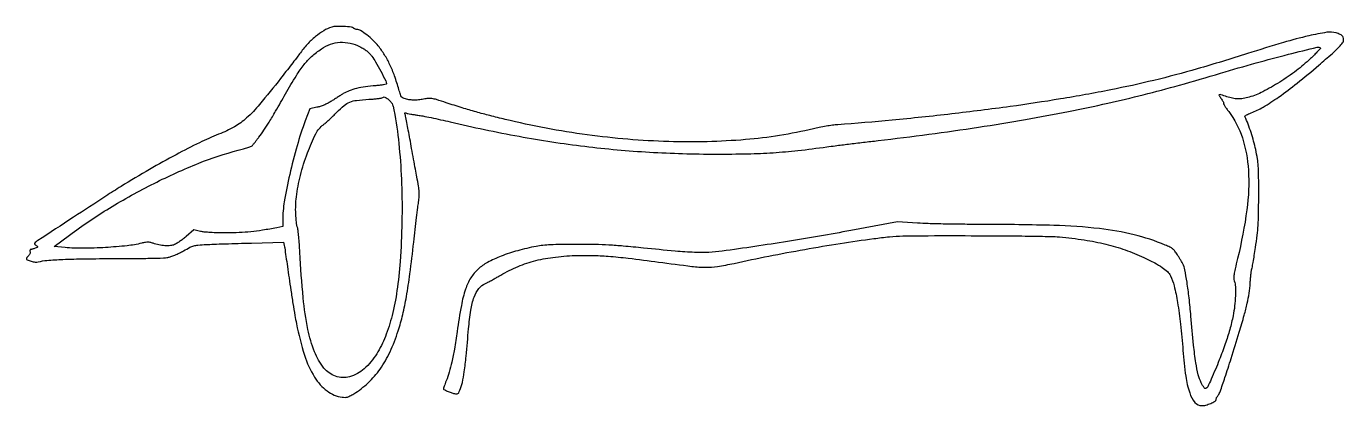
# Model space of a CAD drawing. Extents: x 41 to 1197, y 85 to 418.
import ezdxf

# ---------------------------------------------------------------- set-up
doc = ezdxf.new("R2010")
doc.units = 0

msp = doc.modelspace()

# ---------------------------------------------------------------- linework, layer by layer
for points in [[(309, 417.123604, 0.055851), (301.917752, 413.8821, 0.038445), (294.715175, 408.765386, 0.034361), (287.576772, 401.936803, 0.0259), (280.687901, 393.540454, -0.003968), (277.943998, 389.879922, -0.001169), (273.679441, 384.310891, -0.001174), (268.85395, 378.070133, -0.001262), (264.114452, 372.001906, -0.00731), (245.718865, 349.263665, -0.035721), (234.250843, 337.347723, -0.054584), (223.611921, 329.686797, -0.034235), (209.767131, 323.057384, 0.018645), (192.939537, 315.634933, 0.009525), (172.368431, 305.140112, 0.008537), (149.160033, 292.222971, 0.006473), (124.139103, 277.296201, 0.006653), (110.770962, 268.837637, 0.000848), (82.290912, 250.213098, 0.000212), (51.118942, 229.733673, 0.039314), (48.073001, 227.368337, 0.345944), (48.032545, 227.126598, 0.048377), (48.337489, 226.677959, 0.038557), (48.864868, 226.13488, 0.022409), (49.573001, 225.564372, -0.019494), (50.718059, 224.652808, -0.309914), (50.838572, 224.196868, -0.208957), (50.457865, 223.791981, -0.009874), (48.6849, 223.074704, -0.011234), (47.530023, 222.663295, -0.012164), (46.387849, 222.315694, -0.011725), (45.396881, 222.065136, -0.056109), (44.818269, 222, 0.207047), (44.459134, 221.844624, 0.120955), (44.224895, 221.42919, 0.082848), (44.157192, 220.800938, 0.049493), (44.274891, 220.056817, -0.088654), (44.346355, 219.153313, -0.066074), (44.118069, 218.177751, -0.061454), (43.618187, 217.228206, -0.057037), (42.891522, 216.401829, 0.018612), (42.167261, 215.695614, 0.023596), (41.555635, 214.989204, 0.02265), (41.109165, 214.365315, 0.144964), (41, 213.996702, 0.304847), (41.778722, 212.838163, 0.029834), (45.13552, 211.697534, 0.035075), (48.80648, 210.96186, 0.097554), (51.418763, 211.136704, -0.045805), (59.071708, 212.448647, -0.008845), (73.108791, 213.299545, -0.007544), (92.268366, 213.831675, -0.003149), (118.11351, 213.996583, 0.002101), (134.976134, 214.068835, 0.00331), (149.450023, 214.287524, 0.002266), (161.259989, 214.597726, 0.039177), (165.092503, 215.017543, 0.037942), (167.785302, 215.743315, 0.015079), (171.357421, 217.125811, 0.014476), (175.241826, 218.899653, 0.014903), (178.978993, 220.87926, -0.01046), (184.560735, 223.899758, -0.052101), (187.877158, 225.189849, -0.046038), (191.56045, 225.840592, -0.007041), (199, 226.353075, -0.004496), (205.21947, 226.637533, -0.001122), (215.387968, 226.988171, -0.001146), (227.023058, 227.336543, -0.001152), (238.639891, 227.630925), (266.779782, 228.279133), (267.359426, 225.389567, -0.012522), (267.714878, 223.354609, -0.000492), (268.824096, 215.858185, -0.000872), (270.113106, 206.979373, -0.000616), (271.531567, 197, 0.002793), (273.119903, 186.164263, 0.002342), (274.922189, 174.691315, 0.002363), (276.667647, 164.2236, 0.006501), (278.029328, 156.86405, 0.027118), (285.081222, 129.266952, 0.063222), (293.970199, 109.919475, 0.090746), (304.924366, 97.873102, 0.131258), (318.159382, 92.419968, 0.035782), (320.723676, 92.270378, 0.068129), (322.762742, 92.577117, 0.051869), (324.98408, 93.487625, 0.01353), (328.335772, 95.405372, 0.052409), (340.89024, 104.97882, 0.04981), (351.420366, 117.105461, 0.045251), (360.141874, 132.160371, 0.031354), (367.296133, 150.5, 0.018894), (371.291578, 164.854444, 0.014998), (374.547644, 180.617844, 0.01112), (377.588562, 200.541317, 0.004206), (380.982733, 228.5, -0.000669), (382.231632, 239.433462, -0.00075), (383.464083, 249.957975, -0.000688), (384.539527, 258.918613, -0.004008), (385.150377, 263.633532, 0.016982), (385.671198, 268.677408, 0.033914), (385.675727, 272.686333, 0.024342), (385.126374, 277.427806, 0.005142), (383.681403, 285.633532, -0.000766), (382.443276, 292.321401, -0.000338), (380.826273, 301.164916, -0.000335), (379.124898, 310.541187, -0.00045), (377.597555, 319.034268, 0.001785), (376.205915, 326.655879, 0.002576), (374.916412, 333.385339, 0.00134), (373.779338, 339.077701, 0.041666), (373.377791, 340.457877, -0.02433), (373.047568, 341.461894, -0.275914), (373.154341, 341.848708, -0.265952), (373.550655, 341.947024, -0.022999), (374.576391, 341.60404, 0.041944), (375.76009, 341.257448, 0.005769), (378.28494, 340.773271, 0.006589), (381.296004, 340.272668, 0.005532), (384.5, 339.819503, -0.015043), (388.866549, 339.116955, -0.003476), (396.171875, 337.662217, -0.003587), (404.564844, 335.867272, -0.0035), (413, 333.937887, 0.012687), (473.425899, 321.280001, 0.015089), (531.02708, 312.518779, 0.015441), (587.867572, 307.395646, 0.014592), (646, 305.661186, 0.005569), (674.047012, 305.955456, 0.010888), (696.375401, 306.925228, 0.01141), (717.949583, 308.828659, 0.006824), (743.5, 312.025323, -0.003186), (750.906094, 313.006696, -0.000892), (762.49375, 314.446101, -0.0009), (775.604711, 316.027026, -0.000947), (788.5, 317.533638, 0.004509), (833.005968, 323.055092, 0.004795), (876.499473, 329.274716, 0.005015), (917.75245, 336.002343, 0.006464), (955.5, 343.051462, 0.00526), (989.986639, 350.332264, 0.006994), (1021.167471, 357.717658, 0.006783), (1052.870593, 366.155555, 0.004508), (1089, 376.650616, -0.004735), (1120.163905, 385.68798, -0.006438), (1148.459027, 393.212297, -0.001725), (1173.821086, 399.515214, -0.262152), (1176.593181, 398.740152, -0.403491), (1176.599312, 398.406516, -0.002153), (1174.174512, 395.819041, -0.007338), (1171.280053, 392.845581, -0.0044), (1167.760013, 389.395345, -0.029946), (1155.610743, 379.02202, -0.021232), (1140.857797, 368.8339, -0.021472), (1126.080339, 360.392866, -0.047863), (1114.068499, 355.589747, -0.031361), (1108.890793, 354.420837, -0.045105), (1104.205131, 354.096133, -0.045378), (1099.558522, 354.617117, -0.032265), (1094.5, 356, 0.004634), (1089.213099, 357.764329, 0.151623), (1087.881062, 357.780146, 0.499762), (1087.621856, 357.080497, 0.019875), (1089.436691, 354.494115, -0.017369), (1090.427699, 353.09674, -0.025549), (1091.189873, 351.799036, -0.023347), (1091.689725, 350.718486, -0.239467), (1091.649894, 350.242534, 0.274596), (1091.640632, 349.716156, 0.008753), (1092.774416, 347.806975, 0.014675), (1094.26656, 345.543057, 0.009381), (1096.125226, 342.998419, -0.085274), (1108.092938, 319.981395, -0.062316), (1113.39944, 291.605789, -0.049406), (1112.064234, 256.786098, -0.025891), (1103.917291, 214.155668, 0.003421), (1101.713963, 204.902342, 0.020745), (1100.805527, 200.059621, 0.041213), (1100.610891, 196.902407, 0.07463), (1101.047376, 194.356449, -0.068724), (1101.972442, 189.316946, -0.019853), (1102.008997, 181.383769, -0.019822), (1101.341229, 172.46488, -0.021669), (1099.977792, 163.891024, -0.017701), (1097.059126, 151.777317, -0.014956), (1093.141715, 139.191019, -0.012755), (1087.873719, 125.073857, -0.007207), (1080.808657, 108.226477, -0.009698), (1077.745872, 101.563876, -0.192537), (1076.11906, 100.078176, -0.353736), (1074.522907, 100.607699, -0.025593), (1072.050372, 104.933102, -0.057182), (1069.420852, 112.050726, -0.021569), (1067.345322, 122.476051, -0.01345), (1065.36506, 138.04824, -0.003388), (1062.995956, 163.5, 0.006721), (1061.393817, 179.5519, 0.010453), (1059.538083, 193.335788, 0.009958), (1057.606999, 204.280237, 0.069071), (1055.834526, 209.413305, 0.014492), (1055.204763, 210.56775, 0.002939), (1054.016871, 212.575543, 0.003097), (1052.606861, 214.894418, 0.002897), (1051.136741, 217.248117, 0.019986), (1048.846653, 220.566443, 0.061104), (1046.953862, 222.533745, 0.056877), (1044.568007, 224.059675, 0.015656), (1040.5, 225.896226, 0.038249), (1013.046965, 234.881274, 0.031683), (982.757195, 240.283461, 0.021517), (942.623891, 243.102258, 0.006497), (881.5, 243.964094, -0.002264), (864.519533, 244.059744, -0.00221), (847.403125, 244.309316, -0.002176), (832.373698, 244.660344, -0.008288), (823, 245.075677), (805.5, 246.141942), (764.5, 238.600545, -0.002945), (737.055535, 233.719443, -0.002748), (708.914155, 229.044272, -0.00271), (680.315826, 224.613369, -0.002661), (651.5, 220.465221, -0.02459), (639.915388, 219.437542, -0.019913), (627.435133, 219.443923, -0.012445), (610.447877, 220.553414, -0.003033), (582.5, 223.249637, 0.003184), (564.805498, 224.951307, 0.008601), (552.21748, 225.863078, 0.009298), (540.168679, 226.30315, 0.004305), (524.5, 226.448897, 0.002712), (510.231117, 226.381367, 0.00948), (501.032429, 226.113459, 0.014393), (494.233618, 225.58987, 0.020722), (488.26423, 224.705486, 0.020496), (472.172512, 220.946041, 0.025846), (457.667954, 216.104316, 0.028784), (445.677699, 210.584876, 0.062959), (437.431566, 204.76346, 0.070059), (431.016081, 196.99727, 0.056493), (426.424025, 187.184273, 0.03584), (422.740466, 172.946707, 0.009759), (418.990157, 150, -0.00542), (416.604856, 134.565064, -0.013209), (414.424471, 123.263272, -0.01751), (412.13224, 114.361005, -0.024737), (409.429062, 106.633141, 0.003488), (408.498344, 104.296008, 0.005086), (407.713537, 102.22251, 0.002619), (407.076787, 100.45855, 0.085503), (407, 100.012804, 0.278728), (407.488223, 99.205039, 0.013465), (410.427994, 97.761133, 0.021622), (413.714158, 96.4242, 0.031747), (416.711307, 95.563408, 0.031579), (418.627903, 95.267725, 0.162356), (419.659785, 95.511481, 0.136221), (420.436939, 96.352173, 0.019901), (421.427172, 98.47994, 0.043341), (423.632562, 105.384902, 0.020469), (425.323302, 114.59298, 0.011855), (426.952146, 128.456989, 0.002563), (429.076188, 152.5, -0.018566), (431.05449, 168.890576, -0.049728), (434.035588, 180.25129, -0.074395), (438.21016, 187.811566, -0.127011), (443.851391, 192.236035, 0.014457), (446.118657, 193.30714, 0.005635), (449.190721, 194.912447, 0.005573), (452.47941, 196.725927, 0.006891), (455.5, 198.491145, -0.032958), (470.571824, 206.275636, -0.036434), (486.047038, 211.71546, -0.034171), (502.989195, 215.094727, -0.023555), (522.5, 216.687547, -0.013306), (537.310241, 216.802235, -0.014758), (551.601213, 216.110273, -0.010624), (569.235029, 214.356241, -0.003245), (595.82499, 210.96426, 0.002677), (625.005178, 207.208183, 0.02636), (637.36202, 206.342355, 0.044027), (647.389556, 207.053004, 0.014304), (662, 209.822851, -0.005313), (692.496914, 216.17454, -0.004843), (724.077331, 222.085357, -0.004907), (755.281026, 227.298132, -0.00595), (784.638144, 231.549447, -0.009666), (798.493344, 233.115907, -0.015826), (810.283147, 233.843069, -0.007148), (827.132514, 234.106844, -0.000615), (870.187013, 234.11233, -0.001379), (896.983523, 234.008841, -0.002019), (920.568641, 233.757455, -0.001637), (939.820615, 233.411482, -0.017201), (947.687013, 232.973334, -0.015079), (969.407803, 230.34993, -0.021965), (988.330343, 226.626806, -0.024103), (1005.402452, 221.599255, -0.025798), (1021.518768, 215.046527, -0.011193), (1031.200494, 210.247996, -0.029451), (1037.836311, 206.257534, -0.041623), (1042.312401, 202.611947, -0.083282), (1045.022032, 198.956813, -0.060078), (1048.277006, 190.08748, -0.01633), (1051.236226, 175.418489, -0.014231), (1053.85902, 156.525685, -0.00804), (1056.015969, 133.5, 0.014459), (1058.435588, 110.810453, 0.048403), (1061.869662, 96.26745, 0.087896), (1066.483789, 87.900224, 0.226639), (1072.553458, 85, 0.06783), (1076.083432, 85.481087, 0.033431), (1080.36493, 86.984735, 0.027589), (1084.139178, 88.85347, 0.27028), (1085, 90.329604, -0.088449), (1085.124549, 91.028167, -0.026845), (1085.551623, 92.020108, -0.025962), (1086.159142, 93.100758, -0.02562), (1086.877865, 94.117601, 0.08288), (1088.596151, 97.254432, 0.003294), (1092.830124, 109.649185, 0.004781), (1098.22606, 126.320938, 0.001855), (1105.38969, 149.5, 0.004982), (1109.760382, 164.359379, 0.014239), (1112.400592, 174.802515, 0.01883), (1114.010578, 183.575406, 0.017144), (1115.016838, 192.723262, -0.003864), (1115.380685, 197.096723, -0.00573), (1115.772996, 200.922335, -0.002745), (1116.160556, 204.159849, -0.107648), (1116.3996, 204.83755, 0.094578), (1116.670524, 205.546593, 0.001018), (1117.579279, 210.705976, 0.00317), (1118.579731, 216.678357, 0.002052), (1119.66517, 223.601069, 0.007206), (1121.182694, 234.607519, 0.015537), (1121.964514, 243.12533, 0.011932), (1122.324275, 252.951476, 0.002762), (1122.443578, 269.5, 0.002003), (1122.403172, 286.915764, 0.014703), (1122.105712, 295.237621, 0.025041), (1121.363967, 301.647604, 0.012882), (1119.829092, 309.58395, 0.012786), (1117.992952, 317.010708, 0.011627), (1115.72585, 324.574863, 0.011797), (1113.1515, 331.898003, 0.014496), (1110.392434, 338.598234, -0.341179), (1110.527795, 339.156262, -0.03359), (1111.738457, 339.998957, -0.030726), (1113.525232, 340.928014, -0.017107), (1115.801404, 341.847317, 0.047755), (1126.334996, 346.871799, 0.018299), (1139.952032, 355.737047, 0.015315), (1156.188054, 367.935054, 0.008695), (1175.109121, 383.626061, 0.003051), (1187.109961, 394.063545, 0.019097), (1193.003169, 399.666183, 0.036744), (1196.122655, 403.377101, 0.157681), (1197, 406.089963, 0.076771), (1196.686011, 408.122891, 0.135626), (1195.767672, 409.536611, 0.086329), (1193.928133, 410.671721, 0.018929), (1190.41445, 411.925659, 0.115915), (1182.324065, 412.526507, 0.017846), (1166.398778, 409.424824, 0.014882), (1144.113376, 403.548726, 0.005297), (1112.633401, 393.874124, -0.006756), (1068.486675, 380.447538, -0.010921), (1030.542052, 370.357739, -0.011083), (992.597281, 362.036223, -0.00724), (948.5, 354.046325, -0.007503), (904.235702, 347.367354, -0.004907), (853.016891, 340.934597, -0.004855), (800.70018, 335.399066, -0.006441), (753, 331.439279, 0.015805), (748.516225, 330.982379, 0.007608), (742.80155, 330.128198, 0.007535), (736.863483, 329.055883, 0.010703), (731.622298, 327.910608, -0.038828), (672.083826, 318.368184, -0.027868), (604.701364, 316.643934, -0.026362), (533.198501, 322.581502, -0.024806), (461.228127, 336.062192, -0.004408), (447.819259, 339.394505, -0.005919), (435.734192, 342.664255, -0.005763), (423.480685, 346.288841, -0.003855), (409.541041, 350.705511, 0.003756), (400.955115, 353.427769, 0.02999), (396.920045, 354.413338, 0.059461), (393.983327, 354.592162, 0.042248), (390.71475, 354.123515, -0.026483), (386.215064, 353.333033, -0.029072), (381.795431, 353.055029, -0.0306), (377.602188, 353.292149, -0.038327), (373.780887, 354.044053, -0.045217), (371.553799, 354.885569, -0.127256), (370.295242, 355.955995, -0.074297), (369.352986, 357.836371, -0.008911), (367.983667, 362.288476, 0.015552), (364.14187, 374.213423, 0.024999), (360.054605, 384.07942, 0.027861), (355.379877, 392.668103, 0.027746), (349.773315, 400.696134, 0.038699), (345.482295, 405.372341, 0.02442), (339.823679, 410.159235, 0.020652), (334.249125, 414.072078, 0.143653), (331.086047, 415, -0.058038), (330.355314, 415.085107, -0.038948), (329.553573, 415.341703, -0.039071), (328.805359, 415.717739, -0.060471), (328.236755, 416.163245, 0.174945), (326.204467, 417.11756, 0.010687), (319.41128, 417.602434, 0.015144), (312.686086, 417.734239, 0.076891)], [(333.804999, 399.876892, -0.02087), (337.074572, 398.033196, -0.030518), (339.770775, 396.123782, -0.032414), (342.091042, 393.996557, -0.028583), (344.223141, 391.5, -0.031787), (347.504911, 386.557189, -0.0088), (352.013455, 378.400889, -0.004801), (356.39135, 369.945644, -0.117578), (357, 367.393149, -0.343527), (356.614477, 366.898244, -0.016869), (354.453546, 366.429802, -0.019564), (351.486133, 366.009756, -0.008976), (347.591674, 365.683636, 0.017416), (338.56167, 364.773766, 0.026417), (330.810525, 363.298555, 0.030682), (324.323294, 361.275886, 0.049479), (319.148504, 358.69615, 0.000332), (316.777383, 357.202945, 0.000172), (313.817322, 355.334681, 0.000171), (310.777199, 353.412963, 0.00026), (308.137334, 351.741062, -0.023164), (305.259865, 350.098245, -0.020362), (302.118029, 348.65076, -0.020713), (298.936572, 347.490919, -0.027124), (295.941903, 346.713691), (289.674854, 345.445257), (285.787872, 334.972628, 0.01949), (278.595216, 313.005188, 0.013563), (272.129162, 287.716322, 0.013244), (267.388752, 263.930057, 0.042323), (266.005895, 247.820898), (266, 242.141796), (260.75, 241.112378, -0.008222), (248.29641, 238.882472, -0.014393), (237.91277, 237.504312, -0.015198), (227.866455, 236.771883, -0.010591), (216.5, 236.530848, -0.00593), (209.118611, 236.618224, -0.008391), (202.552487, 236.884154, -0.009031), (197.16159, 237.29098, -0.032493), (193.757836, 237.834507), (188.015671, 239.138542), (181.277181, 233.421871, -0.01162), (178.439339, 231.125593, -0.011463), (175.485187, 228.952884, -0.011397), (172.813094, 227.169866, -0.042488), (171.022314, 226.235963, -0.078054), (167.418806, 225.354176, -0.03689), (162.620143, 225.304041, -0.034479), (157.33643, 226.00681, -0.03452), (152.201537, 227.428893, 0.024638), (149.645911, 228.1913, 0.05834), (147.678159, 228.436771, 0.049578), (145.521596, 228.238855, 0.013866), (142.211138, 227.504401, -0.035588), (129.448342, 225.24906, -0.011755), (110.461209, 223.722039, -0.01209), (90.746089, 223.079814, -0.023454), (75, 223.686576), (65.5, 224.5), (79, 234.62358, -0.024183), (113.913729, 258.257844, -0.020185), (153.080131, 279.978822, -0.02072), (192.225547, 297.674388, -0.033535), (226.941937, 309.028039, 0.008014), (231.442599, 310.249721, 0.011386), (235.398569, 311.490183, 0.007582), (238.639397, 312.64312, 0.141848), (239.5, 313.282233, -0.000574), (240.122059, 314.098208, -0.000064), (241.544458, 315.959093, -0.000078), (243.237996, 318.173401, -0.000063), (245.055603, 320.548547, 0.014239), (249.491862, 326.699321, 0.010877), (254.002219, 333.665066, 0.007097), (259.721569, 343.235172, 0.001938), (268.473823, 358.5, -0.008119), (277.991727, 374.634642, -0.030948), (284.6944, 384.202691, -0.043028), (291.320919, 391.1892, -0.028731), (299.979091, 398.025967, -0.068458), (307.816539, 402.049006, -0.070836), (316.35795, 403.745789, -0.069522), (325.17189, 403.002285, -0.062265)], [(359.306093, 353.036109, -0.043974), (361.238273, 351.012833, -0.074385), (362.412697, 348.989826, -0.044496), (363.281702, 346.062279, -0.007409), (364.361469, 340.286109, -0.018721), (368.23459, 311.236617, -0.014825), (370.307188, 279.62044, -0.014076), (370.563738, 246.145047, -0.01266), (368.975706, 211.5, -0.017443), (366.250229, 185.885868, -0.02673), (361.940644, 163.98975, -0.030977), (356.035368, 145.536639, -0.046217), (348.457736, 130.395428, -0.071526), (337.431722, 117.283508, -0.117069), (324.724994, 110.412342, -0.148087), (312.398208, 110.799526, -0.143068), (302.161384, 117.948804, -0.077232), (293.922226, 132.246214, -0.040848), (288.114822, 151.923945, -0.028019), (283.973611, 179.454185, -0.00973), (281.011999, 219.5, 0.003835), (280.569451, 226.625098, 0.004986), (280.048996, 233.143585, 0.003771), (279.518038, 238.589496, 0.044718), (279.109114, 240.669653, -0.040851), (278.003393, 246.073585, -0.019467), (277.427128, 253.151053, -0.018837), (277.391602, 260.799466, -0.021934), (277.949952, 268.047319, -0.032501), (281.518189, 287.038557, -0.026837), (287.692522, 306.694277, -0.025508), (294.965111, 323.471519, -0.120009), (301.673365, 331.453437, 0.023288), (303.659125, 333.057847, 0.005912), (306.725926, 335.846687, 0.006015), (310.156475, 339.119158, 0.006054), (313.5, 342.466423, -0.024572), (319.845258, 348.364962, -0.079558), (324.760449, 351.318047, -0.067716), (330.770358, 352.833477, -0.014556), (341.5, 353.722525, 0.007008), (345.439548, 353.989153, 0.009382), (349.003125, 354.347987, 0.00696), (351.958133, 354.743453, 0.091168), (353, 355.098912, -0.052176), (354.517535, 355.751937, -0.155806), (355.634505, 355.744101, -0.090334), (356.892764, 355.062711, -0.011009)]]:
    msp.add_lwpolyline(points, format="xyb", close=True)

doc.saveas('drawing.dxf')
